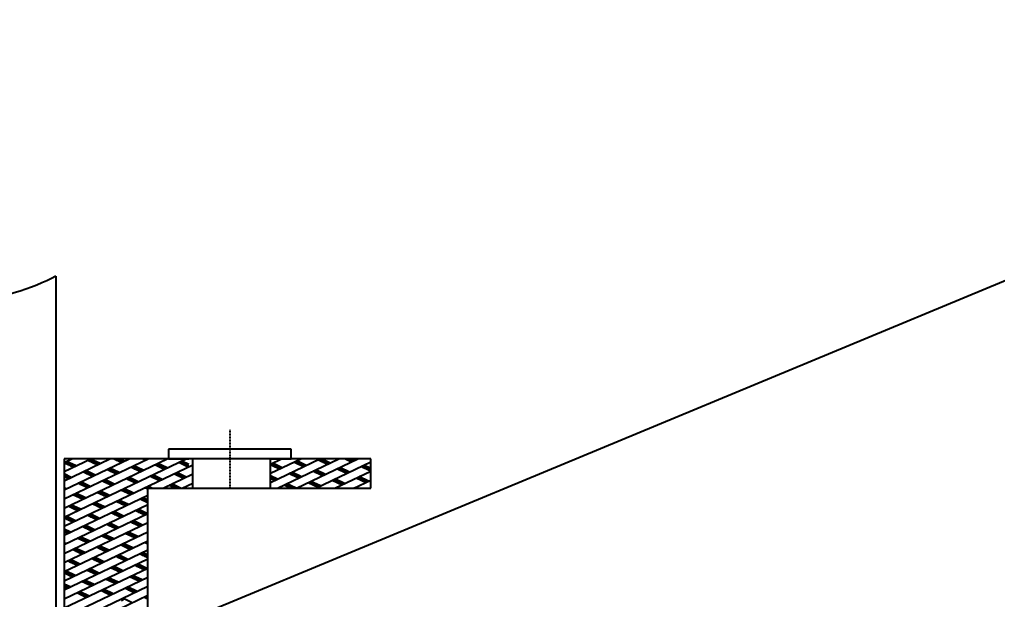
# Model space of a CAD drawing. Header units: millimetres. Extents: x 3739 to 12124, y 1417 to 5764.
# Drawn here: x 8765.5 to 8903.9, y 3334.5 to 3416.7 of the extents above; entities that cross this region are included whole.
import ezdxf
from ezdxf import colors
from ezdxf.entities.mleader import LeaderData, LeaderLine
from ezdxf.math import Vec2, Vec3

# ---------------------------------------------------------------- set-up
doc = ezdxf.new("R2010")
doc.units = ezdxf.units.MM
doc.header["$MEASUREMENT"] = 0
doc.linetypes.add('CENTER', pattern=[2, 1.25, -0.25, 0.25, -0.25])
doc.styles.get("Standard").update_dxf_attribs({"font": 'arial.ttf'})

# ---------------------------------------------------------------- blocks, each defined once
blk = doc.blocks.new('_ClosedBlank')
at = {"color": 0, "linetype": 'ByBlock', "lineweight": -2}
for p, q in [((-1, 0.167), (0, 0)), ((-1, 0.167), (-1, -0.167)), ((0, 0), (-1, -0.167))]:
    blk.add_line(p, q, dxfattribs=at)

msp = doc.modelspace()

# ---------------------------------------------------------------- linework, layer by layer
for p, q in [((8770.61727, 3380.31855), (8770.61727, 3241.70286)), ((8803.90676, 3355.81928), (8786.53833, 3355.81928)), ((8786.53833, 3355.81928), (8786.53833, 3354.44045)), ((8803.90676, 3354.44045), (8803.90676, 3355.81928)), ((8815.19622, 3354.44045), (8771.77516, 3354.44045)), ((8771.77516, 3354.44045), (8771.77516, 3331.00039)), ((8786.53833, 3354.44045), (8789.43307, 3354.44045)), ((8790.01202, 3350.30397), (8790.01202, 3354.44045)), ((8801.01202, 3350.30397), (8801.01202, 3354.44045)), ((8801.01202, 3354.44045), (8803.90676, 3354.44045)), ((8815.19622, 3350.30397), (8815.19622, 3354.44045)), ((8783.65332, 3331.00039), (8783.65332, 3350.30397)), ((8783.65332, 3350.30397), (8815.19622, 3350.30397)), ((8789.43307, 3350.30397), (8801.01202, 3350.30397))]:
    msp.add_line(p, q)
at = {"linetype": 'CENTER', "ltscale": 0.1}
msp.add_line((8795.22254, 3358.57693), (8795.22254, 3350.30397), dxfattribs=at)
at = {"linetype": 'Continuous'}
for p, q in [((8771.77516, 3353.92426), (8772.85886, 3354.44045)), ((8771.77516, 3352.63729), (8775.56075, 3354.44045)), ((8771.77516, 3351.35032), (8778.26265, 3354.44045)), ((8771.77516, 3350.06335), (8780.96454, 3354.44045)), ((8771.77516, 3348.77638), (8783.66643, 3354.44045)), ((8771.77516, 3347.48941), (8786.36832, 3354.44045)), ((8771.77516, 3346.20244), (8789.07022, 3354.44045)), ((8773.07198, 3353.25499), (8771.77516, 3353.8727)), ((8771.94619, 3353.79123), (8772.35557, 3353.98623)), ((8773.48136, 3353.44999), (8772.13041, 3354.09347)), ((8772.17135, 3353.68398), (8772.58073, 3353.87898)), ((8776.46982, 3353.58648), (8775.11887, 3354.22997)), ((8775.34403, 3354.12272), (8775.75341, 3354.31772)), ((8776.87919, 3353.78148), (8775.52825, 3354.42497)), ((8775.56919, 3354.01547), (8775.97856, 3354.21047)), ((8775.79434, 3353.90823), (8776.20372, 3354.10322)), ((8776.0195, 3353.80098), (8776.42888, 3353.99598)), ((8776.24466, 3353.69373), (8776.65404, 3353.88873)), ((8779.86765, 3353.91798), (8778.77076, 3354.44045)), ((8778.96702, 3354.34697), (8779.16328, 3354.44045)), ((8779.19218, 3354.23972), (8779.60155, 3354.43472)), ((8779.41733, 3354.13247), (8779.82671, 3354.32747)), ((8780.27703, 3354.11297), (8779.58952, 3354.44045)), ((8779.64249, 3354.02522), (8780.05187, 3354.22022)), ((8783.26548, 3354.24947), (8782.86454, 3354.44045)), ((8783.04033, 3354.35672), (8783.21612, 3354.44045)), ((8789.36521, 3353.29399), (8788.01426, 3353.93748)), ((8788.23942, 3353.83023), (8788.6488, 3354.02522)), ((8789.43307, 3353.65166), (8788.42364, 3354.13247)), ((8788.46458, 3353.72298), (8788.87396, 3353.91798)), ((8801.01202, 3353.69374), (8802.57968, 3354.44045)), ((8801.01202, 3352.40677), (8805.28157, 3354.44045)), ((8801.01202, 3351.1198), (8807.98346, 3354.44045)), ((8802.66998, 3353.19649), (8801.31904, 3353.83998)), ((8802.00114, 3350.30397), (8810.68535, 3354.44045)), ((8805.65844, 3353.33299), (8804.30749, 3353.97648)), ((8804.53265, 3353.86923), (8804.94203, 3354.06422)), ((8804.70304, 3350.30397), (8813.38725, 3354.44045)), ((8806.06782, 3353.52799), (8804.71687, 3354.17147)), ((8804.75781, 3353.76198), (8805.16719, 3353.95698)), ((8804.98297, 3353.65473), (8805.39234, 3353.84973)), ((8807.40493, 3350.30397), (8815.19622, 3354.01513)), ((8809.05627, 3353.66448), (8807.70533, 3354.30797)), ((8807.93049, 3354.20072), (8808.33986, 3354.39572)), ((8808.15564, 3354.09347), (8808.56502, 3354.28847)), ((8809.46565, 3353.85948), (8808.24595, 3354.44045)), ((8808.3808, 3353.98623), (8808.79018, 3354.18122)), ((8808.60596, 3353.87898), (8809.01534, 3354.07397)), ((8808.83112, 3353.77173), (8809.24049, 3353.96673)), ((8812.45411, 3353.99598), (8811.52097, 3354.44045)), ((8811.55348, 3354.42497), (8811.58598, 3354.44045)), ((8811.77864, 3354.31772), (8812.0363, 3354.44045)), ((8812.00379, 3354.21047), (8812.41317, 3354.40547)), ((8812.22895, 3354.10322), (8812.63833, 3354.29822)), ((8812.86349, 3354.19097), (8812.33973, 3354.44045)), ((8771.77516, 3344.91546), (8790.01202, 3353.60208)), ((8772.39651, 3353.57673), (8772.80589, 3353.77173)), ((8772.62167, 3353.46949), (8773.03104, 3353.66448)), ((8772.84682, 3353.36224), (8773.2562, 3353.55724)), ((8775.77387, 3351.96802), (8774.42293, 3352.61151)), ((8774.64809, 3352.50426), (8775.05746, 3352.69925)), ((8776.18325, 3352.16302), (8774.83231, 3352.8065)), ((8774.87324, 3352.39701), (8775.28262, 3352.59201)), ((8775.0984, 3352.28976), (8775.50778, 3352.48476)), ((8779.17171, 3352.29951), (8777.82076, 3352.943)), ((8778.04592, 3352.83575), (8778.4553, 3353.03075)), ((8779.58109, 3352.49451), (8778.23014, 3353.13799)), ((8778.27108, 3352.7285), (8778.68046, 3352.9235)), ((8778.49624, 3352.62126), (8778.90561, 3352.81625)), ((8778.72139, 3352.51401), (8779.13077, 3352.709)), ((8778.94655, 3352.40676), (8779.35593, 3352.60176)), ((8782.56954, 3352.63101), (8781.2186, 3353.27449)), ((8781.44375, 3353.16724), (8781.85313, 3353.36224)), ((8782.97892, 3352.826), (8781.62797, 3353.46949)), ((8781.66891, 3353.06), (8782.07829, 3353.25499)), ((8781.89407, 3352.95275), (8782.30345, 3353.14774)), ((8782.11923, 3352.8455), (8782.5286, 3353.0405)), ((8782.34438, 3352.73825), (8782.75376, 3352.93325)), ((8785.96738, 3352.9625), (8784.61643, 3353.60598)), ((8784.84159, 3353.49874), (8785.25097, 3353.69373)), ((8786.37675, 3353.15749), (8785.02581, 3353.80098)), ((8785.06675, 3353.39149), (8785.47612, 3353.58648)), ((8785.2919, 3353.28424), (8785.70128, 3353.47924)), ((8785.51706, 3353.17699), (8785.92644, 3353.37199)), ((8785.74222, 3353.06975), (8786.1516, 3353.26474)), ((8789.07865, 3351.87052), (8787.7277, 3352.51401)), ((8788.68974, 3353.61573), (8789.09912, 3353.81073)), ((8788.9149, 3353.50849), (8789.32427, 3353.70348)), ((8789.14005, 3353.40124), (8789.43307, 3353.54081)), ((8802.26061, 3353.0015), (8801.01202, 3353.59623)), ((8801.13482, 3353.53774), (8801.54419, 3353.73273)), ((8801.35997, 3353.43049), (8801.76935, 3353.62548)), ((8801.58513, 3353.32324), (8801.99451, 3353.51824)), ((8801.81029, 3353.21599), (8802.21967, 3353.41099)), ((8802.03545, 3353.10875), (8802.44483, 3353.30374)), ((8803.83671, 3352.25077), (8804.24609, 3352.44576)), ((8805.37188, 3351.90952), (8804.02093, 3352.55301)), ((8805.20812, 3353.54749), (8805.6175, 3353.74248)), ((8805.43328, 3353.44024), (8805.84266, 3353.63523)), ((8808.36033, 3352.04602), (8807.00939, 3352.68951)), ((8807.23454, 3352.58226), (8807.64392, 3352.77725)), ((8808.76971, 3352.24102), (8807.41876, 3352.8845)), ((8807.4597, 3352.47501), (8807.86908, 3352.67001)), ((8807.68486, 3352.36776), (8808.09424, 3352.56276)), ((8807.91002, 3352.26051), (8808.31939, 3352.45551)), ((8810.10682, 3350.30397), (8815.19622, 3352.72816)), ((8811.75817, 3352.37751), (8810.40722, 3353.021)), ((8810.63238, 3352.91375), (8811.04176, 3353.10875)), ((8812.16754, 3352.57251), (8810.8166, 3353.21599)), ((8810.85754, 3352.8065), (8811.26691, 3353.0015)), ((8811.08269, 3352.69925), (8811.49207, 3352.89425)), ((8811.30785, 3352.59201), (8811.71723, 3352.787)), ((8811.53301, 3352.48476), (8811.94239, 3352.67976)), ((8815.156, 3352.709), (8813.80505, 3353.35249)), ((8814.03021, 3353.24524), (8814.43959, 3353.44024)), ((8815.19622, 3353.07984), (8814.21443, 3353.54749)), ((8814.25537, 3353.13799), (8814.66475, 3353.33299)), ((8814.48053, 3353.03075), (8814.8899, 3353.22574)), ((8814.70568, 3352.9235), (8815.11506, 3353.1185)), ((8814.93084, 3352.81625), (8815.19622, 3352.94266)), ((8772.78542, 3351.83152), (8771.77516, 3352.31273)), ((8771.77516, 3352.2083), (8771.88479, 3352.26051)), ((8771.77516, 3351.9938), (8772.10994, 3352.15327)), ((8772.37604, 3351.63653), (8771.77516, 3351.92274)), ((8771.92572, 3351.85102), (8772.3351, 3352.04602)), ((8772.15088, 3351.74378), (8772.56026, 3351.93877)), ((8773.95214, 3350.8858), (8774.36152, 3351.08079)), ((8775.48731, 3350.54455), (8774.13636, 3351.18804)), ((8775.32356, 3352.18252), (8775.73294, 3352.37751)), ((8775.54872, 3352.07527), (8775.95809, 3352.27026)), ((8778.47577, 3350.68105), (8777.12482, 3351.32454)), ((8777.34998, 3351.21729), (8777.75936, 3351.41228)), ((8778.88514, 3350.87605), (8777.5342, 3351.51953)), ((8777.57514, 3351.11004), (8777.98451, 3351.30504)), ((8777.80029, 3351.00279), (8778.20967, 3351.19779)), ((8778.02545, 3350.89555), (8778.43483, 3351.09054)), ((8781.8736, 3351.01254), (8780.52265, 3351.65603)), ((8780.74781, 3351.54878), (8781.15719, 3351.74378)), ((8782.28298, 3351.20754), (8780.93203, 3351.85102)), ((8780.97297, 3351.44153), (8781.38235, 3351.63653)), ((8781.19813, 3351.33429), (8781.60751, 3351.52928)), ((8781.42329, 3351.22704), (8781.83266, 3351.42203)), ((8781.64844, 3351.11979), (8782.05782, 3351.31479)), ((8785.27143, 3351.34404), (8783.92049, 3351.98752)), ((8784.14565, 3351.88027), (8784.55502, 3352.07527)), ((8785.68081, 3351.53903), (8784.32987, 3352.18252)), ((8784.3708, 3351.77303), (8784.78018, 3351.96802)), ((8784.59596, 3351.66578), (8785.00534, 3351.86077)), ((8784.82112, 3351.55853), (8785.2305, 3351.75353)), ((8785.04628, 3351.45128), (8785.45565, 3351.64628)), ((8785.78979, 3350.30397), (8790.01202, 3352.31511)), ((8788.66927, 3351.67553), (8787.31832, 3352.31901)), ((8787.54348, 3352.21177), (8787.95286, 3352.40676)), ((8787.76864, 3352.10452), (8788.17802, 3352.29951)), ((8787.9938, 3351.99727), (8788.40317, 3352.19227)), ((8788.21895, 3351.89002), (8788.62833, 3352.08502)), ((8788.44411, 3351.78278), (8788.85349, 3351.97777)), ((8801.97404, 3351.57803), (8801.01202, 3352.03626)), ((8801.01202, 3351.97778), (8801.07341, 3352.00702)), ((8801.01202, 3351.76328), (8801.29857, 3351.89977)), ((8801.56466, 3351.38303), (8801.01202, 3351.64627)), ((8801.11435, 3351.59753), (8801.52373, 3351.79253)), ((8801.33951, 3351.49028), (8801.74888, 3351.68528)), ((8804.9625, 3351.71453), (8803.61155, 3352.35801)), ((8804.06187, 3352.14352), (8804.47124, 3352.33851)), ((8804.28702, 3352.03627), (8804.6964, 3352.23127)), ((8804.51218, 3351.92902), (8804.92156, 3352.12402)), ((8804.73734, 3351.82177), (8805.14672, 3352.01677)), ((8807.66439, 3350.42756), (8806.31344, 3351.07104)), ((8806.5386, 3350.96379), (8806.94798, 3351.15879)), ((8808.07377, 3350.62255), (8806.72282, 3351.26604)), ((8806.76376, 3350.85655), (8807.17314, 3351.05154)), ((8808.13517, 3352.15327), (8808.54455, 3352.34826)), ((8811.06222, 3350.75905), (8809.71128, 3351.40253)), ((8809.93644, 3351.29529), (8810.34581, 3351.49028)), ((8811.4716, 3350.95404), (8810.12066, 3351.59753)), ((8810.16159, 3351.18804), (8810.57097, 3351.38303)), ((8810.38675, 3351.08079), (8810.79613, 3351.27579)), ((8810.61191, 3350.97354), (8811.02129, 3351.16854)), ((8810.83707, 3350.8663), (8811.24644, 3351.06129)), ((8812.80871, 3350.30397), (8815.19622, 3351.44119)), ((8814.46006, 3351.09054), (8813.10911, 3351.73403)), ((8813.33427, 3351.62678), (8813.74365, 3351.82177)), ((8814.86944, 3351.28554), (8813.51849, 3351.92902)), ((8813.55943, 3351.51953), (8813.96881, 3351.71453)), ((8813.78459, 3351.41228), (8814.19396, 3351.60728)), ((8814.00974, 3351.30504), (8814.41912, 3351.50003)), ((8814.2349, 3351.19779), (8814.64428, 3351.39278)), ((8772.08948, 3350.21306), (8771.77516, 3350.36278)), ((8771.77516, 3350.27784), (8771.86432, 3350.32031)), ((8775.07793, 3350.34956), (8773.72699, 3350.99304)), ((8774.1773, 3350.77855), (8774.58668, 3350.97354)), ((8774.40246, 3350.6713), (8774.81184, 3350.8663)), ((8774.62762, 3350.56405), (8775.03699, 3350.75905)), ((8774.85277, 3350.45681), (8775.26215, 3350.6518)), ((8777.77982, 3349.06259), (8776.42888, 3349.70607)), ((8776.65404, 3349.59883), (8777.06341, 3349.79382)), ((8778.1892, 3349.25758), (8776.83826, 3349.90107)), ((8776.87919, 3349.49158), (8777.28857, 3349.68657)), ((8778.25061, 3350.7883), (8778.65999, 3350.98329)), ((8781.17766, 3349.39408), (8779.82671, 3350.03757)), ((8780.05187, 3349.93032), (8780.46125, 3350.12531)), ((8781.58704, 3349.58908), (8780.23609, 3350.23256)), ((8780.27703, 3349.82307), (8780.68641, 3350.01807)), ((8780.50219, 3349.71582), (8780.91156, 3349.91082)), ((8780.72734, 3349.60858), (8781.13672, 3349.80357)), ((8780.9525, 3349.50133), (8781.36188, 3349.69632)), ((8783.65332, 3350.16482), (8783.22455, 3350.36906)), ((8783.4497, 3350.26181), (8783.85908, 3350.45681)), ((8784.17995, 3350.30397), (8783.63392, 3350.56405)), ((8783.98853, 3350.30397), (8784.08424, 3350.34956)), ((8787.45497, 3350.30397), (8786.62238, 3350.70055)), ((8786.84754, 3350.5933), (8787.25692, 3350.7883)), ((8788.27373, 3350.30397), (8787.03176, 3350.89555)), ((8787.0727, 3350.48606), (8787.48207, 3350.68105)), ((8787.29785, 3350.37881), (8787.70723, 3350.5738)), ((8787.59105, 3350.30397), (8787.93239, 3350.46656)), ((8788.04137, 3350.30397), (8788.15755, 3350.35931)), ((8788.49168, 3350.30397), (8790.01202, 3351.02814)), ((8803.83008, 3350.30397), (8802.91561, 3350.73955)), ((8803.14077, 3350.6323), (8803.55015, 3350.8273)), ((8804.64883, 3350.30397), (8803.32499, 3350.93455)), ((8803.36593, 3350.52505), (8803.7753, 3350.72005)), ((8803.59108, 3350.41781), (8804.00046, 3350.6128)), ((8803.81624, 3350.31056), (8804.22562, 3350.50555)), ((8804.25272, 3350.30397), (8804.45078, 3350.39831)), ((8806.98892, 3350.7493), (8807.39829, 3350.94429)), ((8807.21407, 3350.64205), (8807.62345, 3350.83705)), ((8807.43923, 3350.5348), (8807.84861, 3350.7298)), ((8812.83638, 3350.30397), (8812.82255, 3350.31056)), ((8771.77516, 3343.62849), (8783.65332, 3349.28632)), ((8774.38199, 3348.7311), (8773.03104, 3349.37458)), ((8773.2562, 3349.26733), (8773.66558, 3349.46233)), ((8774.79137, 3348.92609), (8773.44042, 3349.56958)), ((8773.48136, 3349.16009), (8773.89074, 3349.35508)), ((8773.70652, 3349.05284), (8774.11589, 3349.24783)), ((8773.93167, 3348.94559), (8774.34105, 3349.14059)), ((8774.15683, 3348.83834), (8774.56621, 3349.03334)), ((8777.49326, 3347.63912), (8776.14231, 3348.28261)), ((8777.10435, 3349.38433), (8777.51373, 3349.57933)), ((8777.32951, 3349.27708), (8777.73889, 3349.47208)), ((8777.55467, 3349.16984), (8777.96404, 3349.36483)), ((8780.48172, 3347.77562), (8779.13077, 3348.4191)), ((8779.35593, 3348.31185), (8779.76531, 3348.50685)), ((8780.89109, 3347.97061), (8779.54015, 3348.6141)), ((8779.58109, 3348.20461), (8779.99046, 3348.3996)), ((8779.80624, 3348.09736), (8780.21562, 3348.29236)), ((8783.65332, 3348.21487), (8782.5286, 3348.75059)), ((8782.75376, 3348.64335), (8783.16314, 3348.83834)), ((8783.65332, 3348.60486), (8782.93798, 3348.94559)), ((8782.97892, 3348.5361), (8783.3883, 3348.7311)), ((8783.20408, 3348.42885), (8783.61346, 3348.62385)), ((8783.42924, 3348.3216), (8783.65332, 3348.42834)), ((8771.77516, 3342.34152), (8783.65332, 3347.99935)), ((8773.68605, 3347.11263), (8772.3351, 3347.75612)), ((8772.56026, 3347.64887), (8772.96964, 3347.84387)), ((8774.09543, 3347.30763), (8772.74448, 3347.95111)), ((8772.78542, 3347.54162), (8773.1948, 3347.73662)), ((8773.01058, 3347.43437), (8773.41995, 3347.62937)), ((8773.23573, 3347.32713), (8773.64511, 3347.52212)), ((8773.46089, 3347.21988), (8773.87027, 3347.41488)), ((8777.08388, 3347.44412), (8775.73294, 3348.08761)), ((8775.95809, 3347.98036), (8776.36747, 3348.17536)), ((8776.18325, 3347.87311), (8776.59263, 3348.06811)), ((8776.40841, 3347.76587), (8776.81779, 3347.96086)), ((8776.63357, 3347.65862), (8777.04294, 3347.85362)), ((8776.85872, 3347.55137), (8777.2681, 3347.74637)), ((8780.19515, 3346.35215), (8778.84421, 3346.99563)), ((8780.0314, 3347.99011), (8780.44078, 3348.18511)), ((8780.25656, 3347.88286), (8780.66594, 3348.07786)), ((8783.18361, 3346.48865), (8781.83266, 3347.13213)), ((8782.05782, 3347.02488), (8782.4672, 3347.21988)), ((8783.59299, 3346.68364), (8782.24204, 3347.32713)), ((8782.28298, 3346.91764), (8782.69236, 3347.11263)), ((8782.50814, 3346.81039), (8782.91751, 3347.00538)), ((8782.73329, 3346.70314), (8783.14267, 3346.89814)), ((8771.77516, 3341.05455), (8783.65332, 3346.71238)), ((8772.99011, 3345.49417), (8771.77516, 3346.07287)), ((8771.86432, 3346.03041), (8772.2737, 3346.2254)), ((8773.39948, 3345.68916), (8772.04854, 3346.33265)), ((8772.08948, 3345.92316), (8772.49885, 3346.11815)), ((8772.31463, 3345.81591), (8772.72401, 3346.01091)), ((8772.53979, 3345.70866), (8772.94917, 3345.90366)), ((8772.76495, 3345.60142), (8773.17433, 3345.79641)), ((8776.38794, 3345.82566), (8775.03699, 3346.46915)), ((8775.26215, 3346.3619), (8775.67153, 3346.55689)), ((8776.79732, 3346.02066), (8775.44637, 3346.66414)), ((8775.48731, 3346.25465), (8775.89669, 3346.44965)), ((8775.71247, 3346.1474), (8776.12185, 3346.3424)), ((8775.93763, 3346.04016), (8776.347, 3346.23515)), ((8776.16278, 3345.93291), (8776.57216, 3346.1279)), ((8779.78577, 3346.15715), (8778.43483, 3346.80064)), ((8778.65999, 3346.69339), (8779.06936, 3346.88839)), ((8778.88514, 3346.58614), (8779.29452, 3346.78114)), ((8779.1103, 3346.4789), (8779.51968, 3346.67389)), ((8779.33546, 3346.37165), (8779.74484, 3346.56664)), ((8779.56062, 3346.2644), (8779.96999, 3346.4594)), ((8782.48767, 3344.87018), (8781.13672, 3345.51367)), ((8781.36188, 3345.40642), (8781.77126, 3345.60142)), ((8782.89704, 3345.06518), (8781.5461, 3345.70866)), ((8782.95845, 3346.59589), (8783.36783, 3346.79089)), ((8771.77516, 3339.76758), (8783.65332, 3345.42541)), ((8772.70354, 3344.0707), (8771.77516, 3344.51291)), ((8771.77516, 3344.48647), (8771.80291, 3344.49969)), ((8771.77516, 3344.27198), (8772.02807, 3344.39244)), ((8771.77516, 3338.48061), (8783.65332, 3344.13844)), ((8771.84385, 3344.0902), (8772.25323, 3344.2852)), ((8772.06901, 3343.98295), (8772.47838, 3344.17795)), ((8775.692, 3344.2072), (8774.34105, 3344.85068)), ((8774.56621, 3344.74344), (8774.97559, 3344.93843)), ((8776.10138, 3344.40219), (8774.75043, 3345.04568)), ((8774.79137, 3344.63619), (8775.20075, 3344.83118)), ((8775.01653, 3344.52894), (8775.4259, 3344.72394)), ((8775.24168, 3344.42169), (8775.65106, 3344.61669)), ((8775.46684, 3344.31445), (8775.87622, 3344.50944)), ((8779.08983, 3344.53869), (8777.73889, 3345.18218)), ((8777.96404, 3345.07493), (8778.37342, 3345.26992)), ((8779.49921, 3344.73369), (8778.14826, 3345.37717)), ((8778.1892, 3344.96768), (8778.59858, 3345.16268)), ((8778.41436, 3344.86043), (8778.82374, 3345.05543)), ((8778.63952, 3344.75319), (8779.0489, 3344.94818)), ((8778.86468, 3344.64594), (8779.27405, 3344.84093)), ((8781.58704, 3345.29917), (8781.99641, 3345.49417)), ((8781.81219, 3345.19193), (8782.22157, 3345.38692)), ((8782.03735, 3345.08468), (8782.44673, 3345.27967)), ((8782.26251, 3344.97743), (8782.67189, 3345.17243)), ((8772.29416, 3343.87571), (8771.77516, 3344.12292)), ((8771.77516, 3337.19364), (8783.65332, 3342.85147)), ((8774.99606, 3342.58873), (8773.64511, 3343.23222)), ((8773.87027, 3343.12497), (8774.27965, 3343.31997)), ((8775.40543, 3342.78373), (8774.05449, 3343.42722)), ((8774.09543, 3343.01773), (8774.5048, 3343.21272)), ((8774.32058, 3342.91048), (8774.72996, 3343.10547)), ((8774.54574, 3342.80323), (8774.95512, 3342.99823)), ((8774.7709, 3342.69598), (8775.18028, 3342.89098)), ((8778.39389, 3342.92023), (8777.04294, 3343.56371)), ((8777.2681, 3343.45647), (8777.67748, 3343.65146)), ((8778.80327, 3343.11522), (8777.45232, 3343.75871)), ((8777.49326, 3343.34922), (8777.90264, 3343.54421)), ((8777.71842, 3343.24197), (8778.1278, 3343.43697)), ((8777.94358, 3343.13472), (8778.35295, 3343.32972)), ((8778.16873, 3343.02748), (8778.57811, 3343.22247)), ((8781.79173, 3343.25172), (8780.44078, 3343.89521)), ((8780.66594, 3343.78796), (8781.07531, 3343.98295)), ((8782.2011, 3343.44672), (8780.85016, 3344.0902)), ((8780.89109, 3343.68071), (8781.30047, 3343.87571)), ((8781.11625, 3343.57346), (8781.52563, 3343.76846)), ((8781.34141, 3343.46622), (8781.75079, 3343.66121)), ((8781.56657, 3343.35897), (8781.97595, 3343.55396)), ((8783.65332, 3342.75499), (8783.55205, 3342.80323)), ((8772.0076, 3342.45224), (8771.77516, 3342.56295)), ((8771.77516, 3342.55602), (8771.78244, 3342.55949)), ((8771.77516, 3335.90667), (8783.65332, 3341.5645)), ((8774.30011, 3340.97027), (8772.94917, 3341.61376)), ((8773.17433, 3341.50651), (8773.5837, 3341.70151)), ((8774.70949, 3341.16527), (8773.35855, 3341.80875)), ((8773.39948, 3341.39926), (8773.80886, 3341.59426)), ((8773.62464, 3341.29201), (8774.03402, 3341.48701)), ((8773.8498, 3341.18477), (8774.25918, 3341.37976)), ((8777.69795, 3341.30176), (8776.347, 3341.94525)), ((8776.57216, 3341.838), (8776.98154, 3342.033)), ((8778.10733, 3341.49676), (8776.75638, 3342.14025)), ((8776.79732, 3341.73075), (8777.2067, 3341.92575)), ((8777.02248, 3341.62351), (8777.43185, 3341.8185)), ((8777.24763, 3341.51626), (8777.65701, 3341.71125)), ((8777.47279, 3341.40901), (8777.88217, 3341.60401)), ((8781.09578, 3341.63326), (8779.74484, 3342.27674)), ((8779.96999, 3342.16949), (8780.37937, 3342.36449)), ((8781.50516, 3341.82825), (8780.15421, 3342.47174)), ((8780.19515, 3342.06225), (8780.60453, 3342.25724)), ((8780.42031, 3341.955), (8780.82969, 3342.14999)), ((8780.64547, 3341.84775), (8781.05485, 3342.04275)), ((8780.87063, 3341.7405), (8781.28, 3341.9355)), ((8783.65332, 3342.365), (8783.14267, 3342.60823)), ((8783.36783, 3342.50099), (8783.65332, 3342.63697)), ((8783.59299, 3342.39374), (8783.65332, 3342.42248)), ((8771.77516, 3334.6197), (8783.65332, 3340.27753)), ((8773.60417, 3339.35181), (8772.25323, 3339.99529)), ((8772.47838, 3339.88805), (8772.88776, 3340.08304)), ((8774.01355, 3339.5468), (8772.6626, 3340.19029)), ((8772.70354, 3339.7808), (8773.11292, 3339.97579)), ((8774.07496, 3341.07752), (8774.48433, 3341.27251)), ((8777.00201, 3339.6833), (8775.65106, 3340.32679)), ((8775.87622, 3340.21954), (8776.2856, 3340.41453)), ((8777.41138, 3339.8783), (8776.06044, 3340.52178)), ((8776.10138, 3340.11229), (8776.51075, 3340.30729)), ((8776.32653, 3340.00504), (8776.73591, 3340.20004)), ((8776.55169, 3339.8978), (8776.96107, 3340.09279)), ((8776.77685, 3339.79055), (8777.18623, 3339.98554)), ((8780.39984, 3340.01479), (8779.0489, 3340.65828)), ((8779.27405, 3340.55103), (8779.68343, 3340.74603)), ((8780.80922, 3340.20979), (8779.45827, 3340.85327)), ((8779.49921, 3340.44378), (8779.90859, 3340.63878)), ((8779.72437, 3340.33654), (8780.13375, 3340.53153)), ((8779.94953, 3340.22929), (8780.3589, 3340.42428)), ((8780.17468, 3340.12204), (8780.58406, 3340.31704)), ((8783.65332, 3340.41504), (8782.44673, 3340.98977)), ((8782.67189, 3340.88252), (8783.08126, 3341.07752)), ((8783.65332, 3340.80504), (8782.85611, 3341.18477)), ((8782.89704, 3340.77528), (8783.30642, 3340.97027)), ((8783.1222, 3340.66803), (8783.53158, 3340.86302)), ((8783.34736, 3340.56078), (8783.65332, 3340.70652)), ((8783.57252, 3340.45353), (8783.65332, 3340.49202)), ((8771.77516, 3333.33273), (8783.65332, 3338.99056)), ((8772.9287, 3339.67355), (8773.33808, 3339.86855)), ((8773.15386, 3339.5663), (8773.56324, 3339.7613)), ((8773.37902, 3339.45906), (8773.78839, 3339.65405)), ((8776.30607, 3338.06484), (8774.95512, 3338.70832)), ((8775.18028, 3338.60108), (8775.58965, 3338.79607)), ((8776.71544, 3338.25983), (8775.3645, 3338.90332)), ((8775.40543, 3338.49383), (8775.81481, 3338.68882)), ((8779.7039, 3338.39633), (8778.35295, 3339.03982)), ((8778.57811, 3338.93257), (8778.98749, 3339.12756)), ((8780.11328, 3338.59133), (8778.76233, 3339.23481)), ((8778.80327, 3338.82532), (8779.21265, 3339.02032)), ((8779.02843, 3338.71807), (8779.4378, 3338.91307)), ((8779.25358, 3338.61083), (8779.66296, 3338.80582)), ((8779.47874, 3338.50358), (8779.88812, 3338.69857)), ((8783.10173, 3338.72782), (8781.75079, 3339.37131)), ((8781.97595, 3339.26406), (8782.38532, 3339.45906)), ((8783.51111, 3338.92282), (8782.16016, 3339.5663)), ((8782.2011, 3339.15681), (8782.61048, 3339.35181)), ((8782.42626, 3339.04957), (8782.83564, 3339.24456)), ((8782.65142, 3338.94232), (8783.0608, 3339.13731)), ((8782.87658, 3338.83507), (8783.28595, 3339.03007)), ((8772.90823, 3337.73335), (8771.77516, 3338.27305)), ((8771.77516, 3332.04576), (8783.65332, 3337.70359)), ((8771.78244, 3338.26958), (8772.19182, 3338.46458)), ((8773.31761, 3337.92834), (8771.96666, 3338.57183)), ((8772.0076, 3338.16234), (8772.41698, 3338.35733)), ((8772.23276, 3338.05509), (8772.64214, 3338.25008)), ((8772.45792, 3337.94784), (8772.86729, 3338.14284)), ((8772.68307, 3337.84059), (8773.09245, 3338.03559)), ((8776.0195, 3336.64137), (8774.66855, 3337.28486)), ((8775.63059, 3338.38658), (8776.03997, 3338.58158)), ((8775.85575, 3338.27933), (8776.26513, 3338.47433)), ((8776.08091, 3338.17209), (8776.49029, 3338.36708)), ((8779.00796, 3336.77787), (8777.65701, 3337.42135)), ((8777.88217, 3337.31411), (8778.29155, 3337.5091)), ((8779.41733, 3336.97286), (8778.06639, 3337.61635)), ((8778.10733, 3337.20686), (8778.5167, 3337.40185)), ((8778.33248, 3337.09961), (8778.74186, 3337.29461)), ((8782.40579, 3337.10936), (8781.05485, 3337.75285)), ((8781.28, 3337.6456), (8781.68938, 3337.84059)), ((8782.81517, 3337.30436), (8781.46422, 3337.94784)), ((8781.50516, 3337.53835), (8781.91454, 3337.73335)), ((8781.73032, 3337.4311), (8782.1397, 3337.6261)), ((8781.95548, 3337.32385), (8782.36485, 3337.51885)), ((8782.18063, 3337.21661), (8782.59001, 3337.4116)), ((8772.62167, 3336.30988), (8771.77516, 3336.71309)), ((8771.77516, 3336.55016), (8771.94619, 3336.63162)), ((8771.77516, 3336.33566), (8772.17135, 3336.52437)), ((8772.21229, 3336.11488), (8771.77516, 3336.32309)), ((8771.98713, 3336.22213), (8772.39651, 3336.41713)), ((8772.2824, 3331.00039), (8783.65332, 3336.41662)), ((8775.61012, 3336.44637), (8774.25918, 3337.08986)), ((8774.48433, 3336.98261), (8774.89371, 3337.17761)), ((8774.70949, 3336.87537), (8775.11887, 3337.07036)), ((8774.93465, 3336.76812), (8775.34403, 3336.96311)), ((8775.15981, 3336.66087), (8775.56919, 3336.85587)), ((8775.38497, 3336.55362), (8775.79434, 3336.74862)), ((8777.18623, 3335.69564), (8777.5956, 3335.89064)), ((8778.72139, 3335.3544), (8777.37045, 3335.99788)), ((8778.55764, 3336.99236), (8778.96702, 3337.18736)), ((8778.7828, 3336.88511), (8779.19218, 3337.08011)), ((8781.70985, 3335.4909), (8780.3589, 3336.13438)), ((8780.58406, 3336.02713), (8780.99344, 3336.22213)), ((8782.11923, 3335.68589), (8780.76828, 3336.32938)), ((8780.80922, 3335.91989), (8781.2186, 3336.11488)), ((8781.03438, 3335.81264), (8781.44375, 3336.00763)), ((8781.25953, 3335.70539), (8781.66891, 3335.90039)), ((8771.92572, 3334.69141), (8771.77516, 3334.76313)), ((8774.91418, 3334.82791), (8773.56324, 3335.4714)), ((8773.78839, 3335.36415), (8774.19777, 3335.55914)), ((8775.32356, 3335.02291), (8773.97261, 3335.66639)), ((8774.01355, 3335.2569), (8774.42293, 3335.4519)), ((8774.23871, 3335.14965), (8774.64809, 3335.34465)), ((8774.46387, 3335.04241), (8774.87324, 3335.2374)), ((8774.68902, 3334.93516), (8775.0984, 3335.13015)), ((8774.98429, 3331.00039), (8783.65332, 3335.12964)), ((8778.31202, 3335.1594), (8776.96107, 3335.80289)), ((8777.41138, 3335.58839), (8777.82076, 3335.78339)), ((8777.63654, 3335.48115), (8778.04592, 3335.67614)), ((8777.8617, 3335.3739), (8778.27108, 3335.56889)), ((8778.08686, 3335.26665), (8778.49624, 3335.46165)), ((8779.88812, 3334.40867), (8780.2975, 3334.60367)), ((8781.42329, 3334.06743), (8780.07234, 3334.71091)), ((8781.48469, 3335.59814), (8781.89407, 3335.79314)), ((8783.65332, 3334.56518), (8783.0608, 3334.84741)), ((8783.28595, 3334.74016), (8783.65332, 3334.91515)), ((8783.65332, 3334.95517), (8783.47017, 3335.04241)), ((8783.51111, 3334.63292), (8783.65332, 3334.70065))]:
    msp.add_line(p, q, dxfattribs=at)
msp.add_open_spline([(8770.61727, 3380.31855), (8767.35758, 3378.61401), (8756.53311, 3374.77786), (8737.37815, 3379.94179), (8723.50011, 3386.68264), (8696.39828, 3379.99862), (8723.65173, 3375.1417), (8733.34425, 3378.63686), (8738.0078, 3380.31855)], degree=3, knots=[0, 0, 0, 0, 24.421016525, 54.960776721, 83.466034449, 111.118439858, 139.351498227, 165.533086102, 165.533086102, 165.533086102, 165.533086102])

# ---------------------------------------------------------------- leaders
ml = msp.add_multileader_mtext('Standard')
ml.set_content('Gland Packing', color=256)
ml.set_leader_properties()
ml.set_arrow_properties(name='CLOSEDBLANK')
ml.build(insert=Vec2(0, 0))
ml.multileader.update_dxf_attribs({"text_left_attachment_type": 6, "dogleg_length": 0.36, "arrow_head_size": 10})
ctx = ml.context
ctx.base_point, ctx.char_height, ctx.arrow_head_size, ctx.landing_gap_size, ctx.plane_origin = Vec3(9249.04708, 3485.52804), 25, 10, 15, Vec3(8969.94591, 3295.43276)
ctx.left_attachment, ctx.text_align_type = 6, 2
notes = []
notes.append((ctx, [(0, (1, 1, 0), (9160.04119, 3485.52804), (1, 0), 89.00589, [(0, [(8777.71427, 3326.86392)], 0, [])])]))
ctx.mtext.insert, ctx.mtext.width, ctx.mtext.alignment, ctx.mtext.line_spacing_factor, ctx.mtext.line_spacing_style, ctx.mtext.flow_direction = Vec3(9487.00069, 3517.87797), 301.3291937, 3, 0.9, 2, 5
ml = msp.add_multileader_mtext('Standard')
ml.set_content('Bearing Housing ', color=256)
ml.set_leader_properties()
ml.set_arrow_properties(name='CLOSEDBLANK')
ml.build(insert=Vec2(0, 0))
ml.multileader.update_dxf_attribs({"text_left_attachment_type": 6, "dogleg_length": 0.36, "arrow_head_size": 10})
ctx = ml.context
ctx.base_point, ctx.char_height, ctx.arrow_head_size, ctx.landing_gap_size, ctx.plane_origin = Vec3(9173.20652, 3381.88465), 25, 10, 15, Vec3(9012.15654, 3278.98476)
ctx.left_attachment, ctx.text_align_type = 6, 2
notes.append((ctx, [(0, (1, 1, 0), (9110.61394, 3381.88465), (1, 0), 62.59258, [(0, [(8809.69623, 3286.38886)], 0, [])])]))
ctx.mtext.insert, ctx.mtext.width, ctx.mtext.alignment, ctx.mtext.line_spacing_factor, ctx.mtext.line_spacing_style, ctx.mtext.flow_direction = Vec3(9441.5319, 3414.23458), 301.3291937, 3, 0.9, 2, 5
for ctx, leaders in notes:
    for number, flags, end, landing, length, lines in leaders:
        leader = LeaderData()
        leader.index, (leader.has_last_leader_line, leader.has_dogleg_vector, leader.attachment_direction) = number, flags
        leader.last_leader_point, leader.dogleg_vector, leader.dogleg_length = Vec3(end), Vec3(landing), length
        for number, points, colour, breaks in lines:
            line = LeaderLine()
            line.index, line.vertices, line.color, line.breaks = number, Vec3.list(points), colors.encode_raw_color(colour), breaks
            leader.lines.append(line)
        ctx.leaders.append(leader)

doc.saveas('drawing.dxf')
